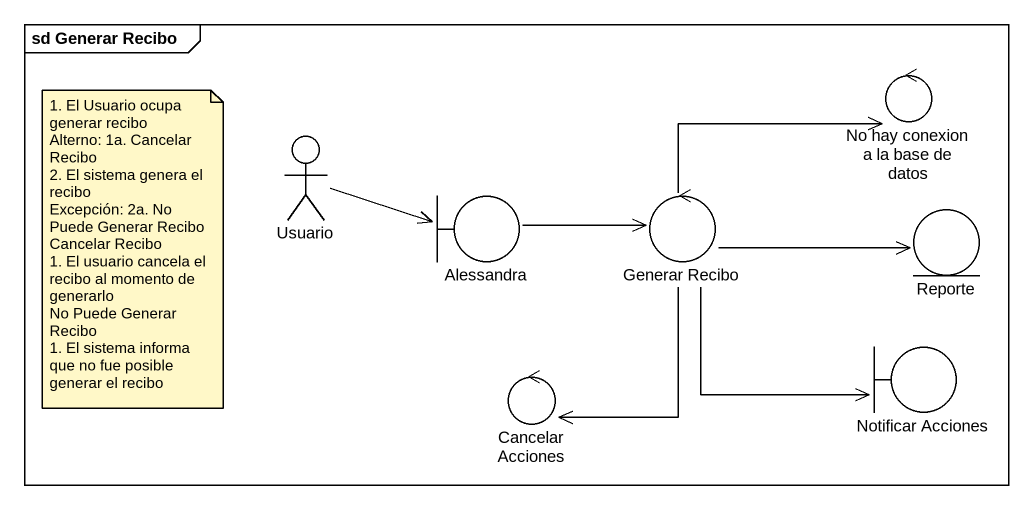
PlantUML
@startuml
mainframe sd Generar Recibo
control "No hay conexion a la base de datos" as No_hay_conexion_a_la_base #FFFFFF
actor Usuario
boundary Alessandra
control "Generar Recibo" as Generar_Recibo
entity Reporte
control "Cancelar Acciones" as Cancelar_Acciones #FFFFFF
boundary "Notificar Acciones" as Notificar_Acciones
Usuario -right-> Alessandra
Alessandra -right-> Generar_Recibo
Generar_Recibo -right-> No_hay_conexion_a_la_base
Generar_Recibo -right-> Reporte
Generar_Recibo --> Cancelar_Acciones
Generar_Recibo --> Notificar_Acciones
note as N1
  1. El Usuario ocupa generar recibo
  Alterno: 1a. Cancelar Recibo
  2. El sistema genera el recibo
  Excepción: 2a. No Puede Generar Recibo
  Cancelar Recibo
  1. El usuario cancela el recibo al momento de generarlo
  No Puede Generar Recibo
  1. El sistema informa que no fue posible generar el recibo
end note
@enduml
